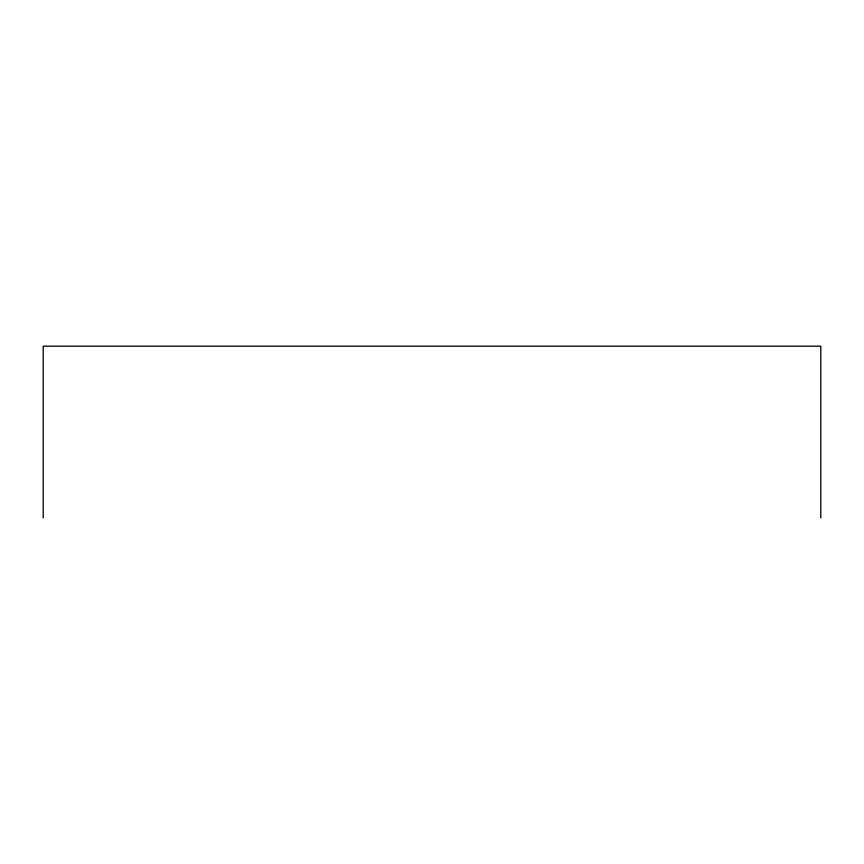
<?xml version="1.0" encoding="UTF-8"?>
<svg xmlns="http://www.w3.org/2000/svg" width="864" height="864" viewBox="0 0 864 864"><rect width="100%" height="100%" fill="white"/><g stroke="black" fill="none" stroke-linecap="round" stroke-linejoin="round"><path stroke-width="1.3" d="M820.8 517.817L820.8 346.183L43.2 346.183L43.2 517.817"/></g></svg>
